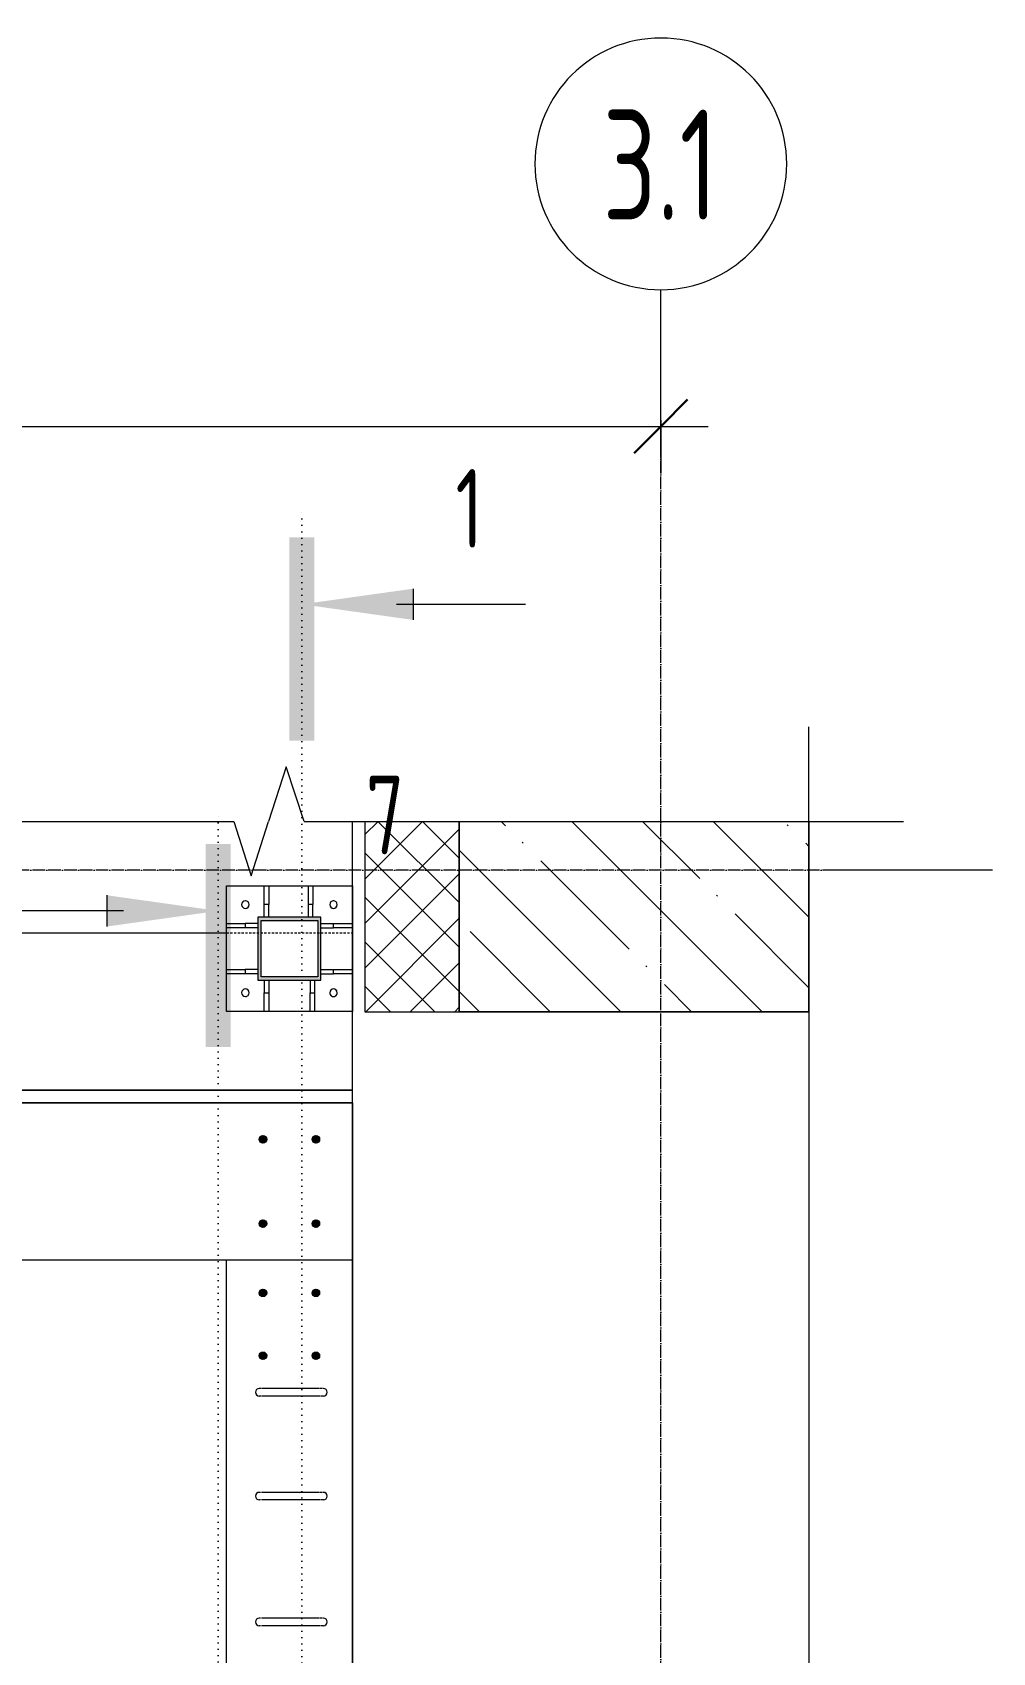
# Model space of a CAD drawing. Header units: millimetres. Extents: x 539 to 32806, y -1166 to 49726.
# Drawn here: x 5002 to 6527, y 47151 to 49726 of the extents above; entities that cross this region are included whole.
import ezdxf

# ---------------------------------------------------------------- set-up
doc = ezdxf.new("R2010")
doc.units = ezdxf.units.MM
for name, pattern in [('01 Штриховая _4 мм_', [6, 3.5, -2.5]), ('02 Штрихпунктирная _20 мм_', [25, 20, -2.5, 0, -2.5]), ('04 Пунктир 10мм', [10, 0, -10])]:
    doc.linetypes.add(name, pattern=pattern)
for name, color, linetype, lineweight in [('AA_Dim', 7, 'Continuous', 9), ('AA_Dim-50', 7, 'Continuous', 9), ('AA_Linii', 7, 'Continuous', 9), ('AA_Oformlenie', 7, 'Continuous', 9), ('AA_Razrez', 7, 'Continuous', 9), ('AA_Vinoska', 7, 'Continuous', 9), ('AF_Balki', 7, 'Continuous', 20), ('AF_Element', 7, 'Continuous', 20), ('AF_Element_Грунт', 253, 'Continuous', 20), ('AF_Stena', 7, '01 Штриховая _4 мм_', 20), ('AF_Stena_Опалубка', 253, 'Continuous', 20), ('KR_Armatura_Tonkie', 7, 'Continuous', 20), ('KR_Colonna_KG', 7, 'Continuous', 20), ('KR_Detal', 7, 'Continuous', 20), ('KR_Fundament', 7, 'Continuous', 20), ('Оси', 7, 'Continuous', 9)]:
    doc.layers.add(name, color=color, linetype=linetype, lineweight=lineweight)
doc.styles.add('ISOCPEUR', font='isocpeur.ttf', dxfattribs={"width": 0.7, "height": 175})
doc.styles.add('ISOCPEUR_1', font='isocpeur.ttf', dxfattribs={"width": 0.9, "height": 125})
doc.styles.add('ISOCPEUR_4', font='isocpeur.ttf', dxfattribs={"width": 0.7, "height": 125})
doc.dimstyles.new('00_Точн_3_знака__прозр__1', dxfattribs={"dimscale": 304.8, "dimtxt": 124.497647, "dimasz": 0.278871, "dimexe": 0.246063, "dimexo": 0.164042, "dimgap": 0.016404, "dimtad": 1, "dimdec": 3, "dimrnd": 0.001, "dimdsep": 46, "dimtxsty": 'ISOCPEUR_1', "dimblk1": 'OBLIQUE', "dimblk2": 'OBLIQUE', "dimsah": 1, "dimcen": 0.09, "dimdle": 0.246063, "dimazin": 0, "dimtfac": 1, "dimtdec": 4, "dimtix": 1, "dimtmove": 0, "dimatfit": 3, "dimfxl": 1, "dimtvp": 1, "dimtolj": 1, "dimtzin": 0, "dimlwd": 18, "dimlwe": 18, "dimarcsym": 2})

# ---------------------------------------------------------------- blocks, each defined once
blk = doc.blocks.new('243_Профиль гнутый сварной квадратный _НесКол_2ур_ - 100х5-3712451-Схема расположения стоек и пластин металлического навеса в осях Г_1-Е_1_2_1-3_1')
at = {"layer": 'KR_Colonna_KG', "linetype": '01 Штриховая _4 мм_'}
h = blk.add_hatch(color=256, dxfattribs=at)
h.paths.add_polyline_path([(33.1, -50), (50, -50), (50, 50), (-50, 50), (-50, -50), (-30.8, -50)])
h.paths.add_polyline_path([(-30.8, -45), (-45, -45), (-45, 45), (45, 45), (45, -45), (33.1, -45)])
at = {"layer": 'KR_Colonna_KG', "color": 14}
for p, q in [((-50, 50), (-50, -50)), ((50, 50), (-50, 50)), ((-45, -45), (-45, 45)), ((-45, 45), (45, 45)), ((45, 45), (45, -45)), ((50, -50), (50, 50)), ((-50, -50), (50, -50)), ((45, -45), (-45, -45))]:
    blk.add_line(p, q, dxfattribs=at)
blk = doc.blocks.new('354_Прокат поло__1_2_1-3_10')
at = {"layer": 'AF_Balki'}
for p, q in [((0, -100), (0, 100)), ((0, 100), (200, 100)), ((200, 100), (200, -100)), ((200, -100), (0, -100))]:
    blk.add_line(p, q, dxfattribs=at)
blk = doc.blocks.new('354_Прокат Лист _НесКаркас_РабПлоск_ - 354_Прокат Лист _НесКаркас_РабПлоск_-3897335-Схема расположения стоек и пластин металлического навеса в осях Г_1-Е_1_2_1-3_1')
at = {"layer": 'AF_Balki'}
for p, q in [((3690.1, 46305), (3690.1, 46312)), ((3690.1, 46312), (3710.1, 46312)), ((3690.1, 46305), (3710.1, 46305)), ((3710.1, 46312), (3740.1, 46312)), ((3710.1, 46305), (3710.1, 46312)), ((3740.1, 46305), (3710.1, 46305)), ((3740.1, 46312), (3740.1, 46305))]:
    blk.add_line(p, q, dxfattribs=at)
blk = doc.blocks.new('354_Анкер клиновой _СоедНесК_РабПлоск_ - M12x100_20-3884900-Схема расположения стоек и пластин металлического навеса в осях Г_1-Е_1_2_1-3_1')
at = {"layer": 'KR_Detal'}
for start, end in [(360, 180), (180, 360)]:
    blk.add_arc((0, 0), 6, start, end, dxfattribs=at)
blk = doc.blocks.new('354_Анкер клиновой _СоедНесК_РабПлоск_ - M12x100_20-3884965-Схема расположения стоек и пластин металлического навеса в осях Г_1-Е_1_2_1-3_1')
at = {"layer": 'KR_Detal'}
for start, end in [(0, 180), (180, 360)]:
    blk.add_arc((0, 0), 6, start, end, dxfattribs=at)
blk = doc.blocks.new('354_Анкер клиновой _СоедНесК_РабПлоск_ - M12x100_20-V2-Схема расположения стоек и пластин металлического навеса в осях Г_1-Е_1_2_1-3_1')
at = {"layer": 'KR_Detal'}
for start, end in [(360, 180), (180, 360)]:
    blk.add_arc((0, 0), 6, start, end, dxfattribs=at)
at = {"layer": 'KR_Detal', "color": 250, "linetype": '01 Штриховая _4 мм_', "lineweight": 9}
for start, end in [(147.0031, 152.9997), (87.0059, 93.0026), (27.0088, 33.0054), (207.0003, 212.9969), (250.9052, 255.7743), (326.9946, 332.9912)]:
    blk.add_arc((0, 0), 6, start, end, dxfattribs=at)
blk = doc.blocks.new('354_Анкер клиновой _СоедНесК_РабПлоск_ - M12x100_20-V3-Схема расположения стоек и пластин металлического навеса в осях Г_1-Е_1_2_1-3_1')
at = {"layer": 'KR_Detal'}
for start, end in [(0, 180), (180, 360)]:
    blk.add_arc((0, 0), 6, start, end, dxfattribs=at)
at = {"layer": 'KR_Detal', "color": 250, "linetype": '01 Штриховая _4 мм_', "lineweight": 9}
for start, end in [(164.2232, 166.3886), (147.0031, 152.9997), (104.2257, 109.0948), (27.0088, 33.0054), (207.0003, 212.9969), (266.9974, 272.9941), (284.2181, 286.3779), (326.9946, 332.9912)]:
    blk.add_arc((0, 0), 6, start, end, dxfattribs=at)
blk = doc.blocks.new('354_Анкер клиновой _СоедНесК_РабПлоск_ - M12x100_20-V4-Схема расположения стоек и пластин металлического навеса в осях Г_1-Е_1_2_1-3_1')
at = {"layer": 'KR_Detal'}
for start, end in [(360, 180), (180, 360)]:
    blk.add_arc((0, 0), 6, start, end, dxfattribs=at)
at = {"layer": 'KR_Detal', "color": 250, "linetype": '01 Штриховая _4 мм_', "lineweight": 9}
for start, end in [(147.0031, 152.9997), (147.0031, 152.9997), (87.0059, 93.0026), (87.0059, 93.0026), (27.0088, 33.0054), (27.0088, 33.0054), (207.0003, 212.9969), (207.0003, 212.9969), (250.9052, 255.7743), (250.9052, 255.7743), (326.9946, 332.9912), (326.9946, 332.9912)]:
    blk.add_arc((0, 0), 6, start, end, dxfattribs=at)
blk = doc.blocks.new('354_Анкер клиновой _СоедНесК_РабПлоск_ - M12x100_20-V5-Схема расположения стоек и пластин металлического навеса в осях Г_1-Е_1_2_1-3_1')
at = {"layer": 'KR_Detal'}
for start, end in [(0, 180), (180, 360)]:
    blk.add_arc((0, 0), 6, start, end, dxfattribs=at)
at = {"layer": 'KR_Detal', "color": 250, "linetype": '01 Штриховая _4 мм_', "lineweight": 9}
for start, end in [(164.2232, 166.3886), (164.2232, 166.3886), (147.0031, 152.9997), (147.0031, 152.9997), (104.2257, 109.0948), (104.2257, 109.0948), (27.0088, 33.0054), (27.0088, 33.0054), (207.0003, 212.9969), (207.0003, 212.9969), (266.9974, 272.9941), (266.9974, 272.9941), (284.2181, 286.3779), (284.2181, 286.3779), (326.9946, 332.9912), (326.9946, 332.9912)]:
    blk.add_arc((0, 0), 6, start, end, dxfattribs=at)
blk = doc.blocks.new('Школа429_0_КР_РД_ВходнаяГруппа3_rvt-1-Схема расположения стоек и пластин металлического навеса в осях Г_1-Е_1_2_1-3_1')
at = {"layer": 'AF_Stena'}
blk.add_line((5310.1, 48295), (5510.1, 48295), dxfattribs=at)
blk.add_line((5310.1, 48295), (5510.1, 48295), dxfattribs=at)
at = {"layer": 'AF_Stena_Опалубка', "color": 152}
for p, q in [((3740.1, 48295), (5310.1, 48295)), ((5510.1, 48045), (5510.1, 48295)), ((5510.1, 48045), (3740.1, 48045))]:
    blk.add_line(p, q, dxfattribs=at)
at = {"layer": 'KR_Fundament', "color": 34}
for p, q in [((5510.1, 48045), (5510.1, 48472.3)), ((3760.1, 48045), (5510.1, 48045))]:
    blk.add_line(p, q, dxfattribs=at)
at = {"layer": 'AF_Balki', "color": 250, "linetype": '01 Штриховая _4 мм_', "lineweight": 9}
for name, p, rotation in [('354_Прокат поло__1_2_1-3_10', (5510.1, 48270), 180), ('354_Прокат Лист _НесКаркас_РабПлоск_ - 354_Прокат Лист _НесКаркас_РабПлоск_-3897335-Схема расположения стоек и пластин металлического навеса в осях Г_1-Е_1_2_1-3_1', (51682.1, 44629.9), 90), ('354_Прокат Лист _НесКаркас_РабПлоск_ - 354_Прокат Лист _НесКаркас_РабПлоск_-3897335-Схема расположения стоек и пластин металлического навеса в осях Г_1-Е_1_2_1-3_1', (51752.1, 44629.9), 90), ('354_Прокат Лист _НесКаркас_РабПлоск_ - 354_Прокат Лист _НесКаркас_РабПлоск_-3897335-Схема расположения стоек и пластин металлического навеса в осях Г_1-Е_1_2_1-3_1', (9050.1, 94615), 180), ('354_Прокат Лист _НесКаркас_РабПлоск_ - 354_Прокат Лист _НесКаркас_РабПлоск_-3897335-Схема расположения стоек и пластин металлического навеса в осях Г_1-Е_1_2_1-3_1', (9050.1, 94542), 180), ('354_Прокат Лист _НесКаркас_РабПлоск_ - 354_Прокат Лист _НесКаркас_РабПлоск_-3897335-Схема расположения стоек и пластин металлического навеса в осях Г_1-Е_1_2_1-3_1', (-40934.9, 51910.1), 270), ('354_Прокат Лист _НесКаркас_РабПлоск_ - 354_Прокат Лист _НесКаркас_РабПлоск_-3897335-Схема расположения стоек и пластин металлического навеса в осях Г_1-Е_1_2_1-3_1', (-40861.9, 51910.1), 270)]:
    blk.add_blockref(name, p, dxfattribs=dict(at, rotation=rotation))
for p in [(1770, 1998), (1770, 1925)]:
    blk.add_blockref('354_Прокат Лист _НесКаркас_РабПлоск_ - 354_Прокат Лист _НесКаркас_РабПлоск_-3897335-Схема расположения стоек и пластин металлического навеса в осях Г_1-Е_1_2_1-3_1', p, dxfattribs=at)
at = {"layer": 'KR_Colonna_KG', "color": 250, "linetype": '01 Штриховая _4 мм_', "lineweight": 9}
blk.add_blockref('243_Профиль гнутый сварной квадратный _НесКол_2ур_ - 100х5-3712451-Схема расположения стоек и пластин металлического навеса в осях Г_1-Е_1_2_1-3_1', (5410.1, 48270), dxfattribs=at)
at = {"layer": 'KR_Detal', "color": 250, "linetype": '01 Штриховая _4 мм_', "lineweight": 9}
for name, p in [('354_Анкер клиновой _СоедНесК_РабПлоск_ - M12x100_20-3884900-Схема расположения стоек и пластин металлического навеса в осях Г_1-Е_1_2_1-3_1', (5340.1, 48340)), ('354_Анкер клиновой _СоедНесК_РабПлоск_ - M12x100_20-V2-Схема расположения стоек и пластин металлического навеса в осях Г_1-Е_1_2_1-3_1', (5340.1, 48340)), ('354_Анкер клиновой _СоедНесК_РабПлоск_ - M12x100_20-V4-Схема расположения стоек и пластин металлического навеса в осях Г_1-Е_1_2_1-3_1', (5340.1, 48340)), ('354_Анкер клиновой _СоедНесК_РабПлоск_ - M12x100_20-3884965-Схема расположения стоек и пластин металлического навеса в осях Г_1-Е_1_2_1-3_1', (5340.1, 48200)), ('354_Анкер клиновой _СоедНесК_РабПлоск_ - M12x100_20-V5-Схема расположения стоек и пластин металлического навеса в осях Г_1-Е_1_2_1-3_1', (5340.1, 48200))]:
    blk.add_blockref(name, p, dxfattribs=at)
at = {"layer": 'KR_Detal', "color": 250, "linetype": '01 Штриховая _4 мм_', "lineweight": 9, "rotation": 180}
for name, p in [('354_Анкер клиновой _СоедНесК_РабПлоск_ - M12x100_20-3884965-Схема расположения стоек и пластин металлического навеса в осях Г_1-Е_1_2_1-3_1', (5480.1, 48340)), ('354_Анкер клиновой _СоедНесК_РабПлоск_ - M12x100_20-V3-Схема расположения стоек и пластин металлического навеса в осях Г_1-Е_1_2_1-3_1', (5480.1, 48340)), ('354_Анкер клиновой _СоедНесК_РабПлоск_ - M12x100_20-V5-Схема расположения стоек и пластин металлического навеса в осях Г_1-Е_1_2_1-3_1', (5480.1, 48340)), ('354_Анкер клиновой _СоедНесК_РабПлоск_ - M12x100_20-3884900-Схема расположения стоек и пластин металлического навеса в осях Г_1-Е_1_2_1-3_1', (5480.1, 48200)), ('354_Анкер клиновой _СоедНесК_РабПлоск_ - M12x100_20-V4-Схема расположения стоек и пластин металлического навеса в осях Г_1-Е_1_2_1-3_1', (5480.1, 48200))]:
    blk.add_blockref(name, p, dxfattribs=at)
blk = doc.blocks.new('грунт2 - грунт1-3847967-Схема расположения стоек и пластин металлического навеса в осях Г_1-Е_1_2_1-3_1')
at = {"layer": 'AF_Element'}
blk.add_line((5510.1, 43315), (5510.1, 48125), dxfattribs=at)
blk = doc.blocks.new('011_Прямоугольник обрыва _ЭлУзла_ - 011_Прямоугольник обрыва _ЭлУзла_-3732710-Схема расположения стоек и пластин металлического навеса в осях Г_1-Е_1_2_1-3_1')
at = {"layer": 'AA_Oformlenie'}
for p, q in [((914.6, 0), (2519.8, 0)), ((2631.1, 0), (3433.1, 0)), ((3433.1, 0), (3433.1, -1769.8))]:
    blk.add_line(p, q, dxfattribs=at)
blk = doc.blocks.new('Ось сетки - d_4мм-2765513-Схема расположения стоек и пластин металлического навеса в осях Г_1-Е_1_2_1-3_1')
at = {"layer": 'Оси'}
for start, end in [(360, 180), (360, 180), (180, 360), (180, 360)]:
    blk.add_arc((0, 0), 4, start, end, dxfattribs=at)
blk = doc.blocks.new('DIMBLOCK3-Схема расположения стоек и пластин металлического навеса в осях Г_1-Е_1_2_1-3_1')
at = {"layer": 'AA_Dim-50', "lineweight": 30}
for p, q in [((3000.1, 49100), (3042.6, 49142.5)), ((6000.1, 49100), (6042.6, 49142.5)), ((3000.1, 49100), (2957.6, 49057.5)), ((6000.1, 49100), (5957.6, 49057.5))]:
    blk.add_line(p, q, dxfattribs=at)
at = {"layer": 'AA_Dim-50', "lineweight": 18}
for p, q in [((3000.1, 49110.1), (3000.1, 49025)), ((3000.1, 49100), (3000.1, 49110.1)), ((6000.1, 49110.1), (6000.1, 49025)), ((6000.1, 49100), (6000.1, 49110.1)), ((2925.1, 49100), (6075.1, 49100))]:
    blk.add_line(p, q, dxfattribs=at)
at = {"layer": 'AA_Dim-50', "color": 0, "lineweight": 18, "insert": (4342, 49268.3), "char_height": 125, "width": 379.239, "attachment_point": 1, "line_spacing_factor": 1.149209, "style": 'ISOCPEUR_1'}
blk.add_mtext('3000', dxfattribs=at)
blk = doc.blocks.new('_Oblique')
at = {"color": 0, "linetype": 'ByBlock', "lineweight": -2}
blk.add_line((-0.5, -0.5), (0.5, 0.5), dxfattribs=at)
blk = doc.blocks.new('Разрез - Номер узла_ сзади-394133-Схема расположения стоек и пластин металлического навеса в осях Г_1-Е_1_2_1-3_1')
at = {"layer": 'AA_Razrez'}
for points in [[(7.329, 0.404), (7.329, -0.394), (0.873, -0.394), (0.873, 0.404)], [(3.497, -3.533), (2.503, -3.533), (3, 0)]]:
    blk.add_hatch(color=256, dxfattribs=at).paths.add_polyline_path(points)
for p, q in [((3, -3), (3, -7.096)), ((2.503, -3.533), (3.497, -3.533))]:
    blk.add_line(p, q, dxfattribs=at)

msp = doc.modelspace()

# ---------------------------------------------------------------- hatches: boundary and pattern name
at = {"layer": 'AA_Oformlenie'}
h = msp.add_hatch(dxfattribs=at)
h.set_pattern_fill('FP_1', color=250, style=0, pattern_type=2)
h.set_pattern_definition([(45, (0, 0), (-35.35534, 35.35534), []), (135, (0, 0), (-35.35534, -35.35534), [])])
h.paths.add_polyline_path([(5529.8792, 41167.8759), (5679.8788, 41167.8759), (5679.8788, 42511.6354), (5529.8792, 42511.6354), (5529.8792, 42004.2248)])
h.paths.add_polyline_path([(5589.3663, 44275), (5679.8788, 44275), (5679.8788, 46469.7099), (5529.8792, 46469.7099), (5529.8792, 44275)])
h.paths.add_polyline_path([(5529.8789, 48169.7099), (5679.8788, 48169.71), (5679.8789, 48472.299), (5529.8789, 48472.299), (5529.8789, 48229.9246)])
h = msp.add_hatch(dxfattribs=at)
h.set_pattern_fill('FP_2', color=250, style=0, pattern_type=2)
h.set_pattern_definition([(135, (0, 0), (-112.2532, -112.2532), []), (135, (112.25, 0), (-112.2532, -112.2532), [198.438, -39.688, 1.676, -38.011])])
h.paths.add_polyline_path([(5679.8788, 41167.8759), (6235.2423, 41167.8759), (6235.2423, 42511.6354), (5679.8788, 42511.6354), (5679.8788, 41723.2394)])
h.paths.add_polyline_path([(6235.2423, 44275), (6235.2423, 46469.7099), (5679.8788, 46469.7099), (5679.8788, 44275)])
h.paths.add_polyline_path([(6235.2423, 48169.71), (6235.2423, 48472.299), (5679.8788, 48472.299), (5679.8788, 48169.71), (5932.6533, 48169.71)])
at = {"layer": 'KR_Armatura_Tonkie'}
h = msp.add_hatch(color=256, dxfattribs=at)
edge = h.paths.add_edge_path()
edge.add_arc((5368.0616, 47966.9997), 6, 0, 360)
for points in [[(5368.0616, 47960.9997), (5374.0616, 47966.9997), (5368.0616, 47972.9997), (5362.0616, 47966.9997)], [(5452.0616, 47960.9997), (5458.0616, 47966.9997), (5452.0616, 47972.9997), (5446.0616, 47966.9997)], [(5368.0616, 47826.9997), (5374.0616, 47832.9997), (5368.0616, 47838.9997), (5362.0616, 47832.9997)], [(5452.0616, 47826.9997), (5458.0616, 47832.9997), (5452.0616, 47838.9997), (5446.0616, 47832.9997)], [(5368.0616, 47717), (5374.0616, 47723), (5368.0616, 47729), (5362.0616, 47723)], [(5452.0616, 47717), (5458.0616, 47723), (5452.0616, 47729), (5446.0616, 47723)], [(5368.0616, 47617), (5374.0616, 47623), (5368.0616, 47629), (5362.0616, 47623)], [(5452.0616, 47617), (5458.0616, 47623), (5452.0616, 47629), (5446.0616, 47623)]]:
    msp.add_hatch(color=256, dxfattribs=at).paths.add_polyline_path(points)
h = msp.add_hatch(color=256, dxfattribs=at)
edge = h.paths.add_edge_path()
edge.add_arc((5452.0616, 47966.9997), 6, 0, 360)
h = msp.add_hatch(color=256, dxfattribs=at)
edge = h.paths.add_edge_path()
edge.add_arc((5368.0616, 47832.9997), 6, 0, 360)
h = msp.add_hatch(color=256, dxfattribs=at)
edge = h.paths.add_edge_path()
edge.add_arc((5452.0616, 47832.9997), 6, 0, 360)
h = msp.add_hatch(color=256, dxfattribs=at)
edge = h.paths.add_edge_path()
edge.add_arc((5368.0616, 47723), 6, 0, 360)
h = msp.add_hatch(color=256, dxfattribs=at)
edge = h.paths.add_edge_path()
edge.add_arc((5452.0616, 47723), 6, 0, 360)
h = msp.add_hatch(color=256, dxfattribs=at)
edge = h.paths.add_edge_path()
edge.add_arc((5368.0616, 47623), 6, 0, 360)
h = msp.add_hatch(color=256, dxfattribs=at)
edge = h.paths.add_edge_path()
edge.add_arc((5452.0616, 47623), 6, 0, 360)

# ---------------------------------------------------------------- linework, layer by layer
at = {"layer": 'AA_Linii'}
for p, q in [((5529.8789, 48472.299), (5529.8789, 48169.7099)), ((5529.8789, 48472.299), (5529.8789, 48169.7099)), ((5679.8788, 48472.299), (5679.8788, 48169.71)), ((5679.8789, 48169.7099), (5679.8789, 48472.299)), ((5679.8789, 48169.7099), (5679.8789, 48472.299)), ((6235.2423, 48169.71), (6235.2423, 48472.299)), ((5529.8789, 48169.7099), (5679.8789, 48169.7099)), ((5529.8789, 48169.7099), (5679.8789, 48169.7099)), ((5679.8788, 48169.71), (6235.2423, 48169.71)), ((6235.2423, 48169.71), (5679.8788, 48169.71))]:
    msp.add_line(p, q, dxfattribs=at)
at = {"layer": 'AA_Razrez', "linetype": '04 Пунктир 10мм'}
for p, q in [((5430.0206, 40317.3796), (5430.0206, 48967.2453)), ((5296.7031, 38864.6066), (5296.7031, 48480.0291))]:
    msp.add_line(p, q, dxfattribs=at)
at = {"layer": 'AA_Vinoska'}
for p, q in [((6235.2423, 48472.299), (6235.2423, 48622.299)), ((5405.1215, 48558.9491), (5376.9671, 48472.299)), ((5433.2758, 48472.299), (5405.1215, 48558.9491)), ((5321.9671, 48472.299), (5349.4671, 48385.6965)), ((5349.4671, 48385.6965), (5376.9671, 48472.299)), ((6235.2423, 48472.299), (6385.2423, 48472.299))]:
    msp.add_line(p, q, dxfattribs=at)
at = {"layer": 'AF_Stena_Опалубка'}
for p, q in [((3760.0619, 48024.9997), (5510.0616, 48024.9997)), ((5510.0616, 48024.9997), (5510.0616, 47774.9997)), ((5510.0616, 47774.9997), (3760.0619, 47774.9997)), ((5310.0616, 46145), (5310.0616, 47774.9997)), ((5510.0616, 47774.9997), (5310.0616, 47774.9997)), ((5510.0616, 47774.9997), (5510.0616, 46145))]:
    msp.add_line(p, q, dxfattribs=at)
at = {"layer": 'KR_Armatura_Tonkie'}
for p, q in [((5368.0616, 47972.9997), (5362.0616, 47966.9997)), ((5374.0616, 47966.9997), (5368.0616, 47972.9997)), ((5452.0616, 47972.9997), (5446.0616, 47966.9997)), ((5458.0616, 47966.9997), (5452.0616, 47972.9997)), ((5362.0616, 47966.9997), (5368.0616, 47960.9997)), ((5368.0616, 47960.9997), (5374.0616, 47966.9997)), ((5446.0616, 47966.9997), (5452.0616, 47960.9997)), ((5452.0616, 47960.9997), (5458.0616, 47966.9997)), ((5368.0616, 47838.9997), (5362.0616, 47832.9997)), ((5374.0616, 47832.9997), (5368.0616, 47838.9997)), ((5452.0616, 47838.9997), (5446.0616, 47832.9997)), ((5458.0616, 47832.9997), (5452.0616, 47838.9997)), ((5362.0616, 47832.9997), (5368.0616, 47826.9997)), ((5368.0616, 47826.9997), (5374.0616, 47832.9997)), ((5446.0616, 47832.9997), (5452.0616, 47826.9997)), ((5452.0616, 47826.9997), (5458.0616, 47832.9997)), ((5368.0616, 47729), (5362.0616, 47723)), ((5362.0616, 47723), (5368.0616, 47717)), ((5374.0616, 47723), (5368.0616, 47729)), ((5368.0616, 47717), (5374.0616, 47723)), ((5452.0616, 47729), (5446.0616, 47723)), ((5446.0616, 47723), (5452.0616, 47717)), ((5458.0616, 47723), (5452.0616, 47729)), ((5452.0616, 47717), (5458.0616, 47723)), ((5368.0616, 47629), (5362.0616, 47623)), ((5362.0616, 47623), (5368.0616, 47617)), ((5374.0616, 47623), (5368.0616, 47629)), ((5368.0616, 47617), (5374.0616, 47623)), ((5452.0616, 47629), (5446.0616, 47623)), ((5446.0616, 47623), (5452.0616, 47617)), ((5458.0616, 47623), (5452.0616, 47629)), ((5452.0616, 47617), (5458.0616, 47623)), ((5364.8994, 47571), (5362.1471, 47571)), ((5364.8994, 47559), (5362.1471, 47559)), ((5366.9351, 47571), (5365.8075, 47571)), ((5366.9351, 47559), (5365.8075, 47559)), ((5398.1471, 47571), (5366.9702, 47571)), ((5398.1471, 47559), (5366.9702, 47559)), ((5428.0616, 47571), (5398.1471, 47571)), ((5428.0616, 47559), (5398.1471, 47559)), ((5453.5175, 47571), (5428.0616, 47571)), ((5446.0616, 47559), (5428.0616, 47559)), ((5457.9945, 47571), (5441.8382, 47571)), ((5457.9945, 47559), (5446.8301, 47559)), ((5459.2385, 47559), (5458.3407, 47559)), ((5462.8349, 47571), (5459.0925, 47571)), ((5464.0616, 47559), (5460.2414, 47559)), ((5464.0616, 47571), (5463.8168, 47571)), ((5364.3756, 47406), (5362.1471, 47406)), ((5366.9351, 47406), (5365.4402, 47406)), ((5398.1471, 47406), (5366.9702, 47406)), ((5428.0616, 47406), (5398.1471, 47406)), ((5453.5175, 47406), (5428.0616, 47406)), ((5457.9945, 47406), (5441.8382, 47406)), ((5462.8349, 47406), (5459.0925, 47406)), ((5464.0616, 47406), (5463.8168, 47406)), ((5364.3756, 47394), (5362.1471, 47394)), ((5366.9351, 47394), (5365.4402, 47394)), ((5398.1471, 47394), (5366.9702, 47394)), ((5428.0616, 47394), (5398.1471, 47394)), ((5446.0616, 47394), (5428.0616, 47394)), ((5457.9945, 47394), (5446.8301, 47394)), ((5459.2385, 47394), (5458.3407, 47394)), ((5464.0616, 47394), (5460.2414, 47394)), ((5364.3756, 47206), (5362.1471, 47206)), ((5366.9351, 47206), (5365.4402, 47206)), ((5398.1471, 47206), (5366.9702, 47206)), ((5428.0616, 47206), (5398.1471, 47206)), ((5453.5175, 47206), (5428.0616, 47206)), ((5457.9945, 47206), (5441.8382, 47206)), ((5462.8349, 47206), (5459.0925, 47206)), ((5464.0616, 47206), (5463.8168, 47206)), ((5364.3756, 47194), (5362.1471, 47194)), ((5366.9351, 47194), (5365.4402, 47194)), ((5398.1471, 47194), (5366.9702, 47194)), ((5428.0616, 47194), (5398.1471, 47194)), ((5446.0616, 47194), (5428.0616, 47194)), ((5457.9945, 47194), (5446.8301, 47194)), ((5459.2385, 47194), (5458.3407, 47194)), ((5464.0616, 47194), (5460.2414, 47194))]:
    msp.add_line(p, q, dxfattribs=at)
for centre in [(5368.0616, 47966.9997), (5452.0616, 47966.9997), (5368.0616, 47832.9997), (5452.0616, 47832.9997), (5368.0616, 47723), (5452.0616, 47723), (5368.0616, 47623), (5452.0616, 47623)]:
    msp.add_circle(centre, 6, dxfattribs=at)
for centre, start, end in [((5362.1471, 47565), 90, 270), ((5464.0616, 47565), 270, 90), ((5464.0616, 47565), 270, 90), ((5362.1471, 47400), 90, 270), ((5464.0616, 47400), 270, 90), ((5464.0616, 47400), 270, 90), ((5362.1471, 47200), 90, 270), ((5464.0616, 47200), 270, 90), ((5464.0616, 47200), 270, 90)]:
    msp.add_arc(centre, 6, start, end, dxfattribs=at)
at = {"layer": 'KR_Fundament'}
for p, q in [((5510.0616, 48024.9997), (3760.0619, 48024.9997)), ((5510.0616, 41365.0004), (5510.0616, 48024.9997))]:
    msp.add_line(p, q, dxfattribs=at)
at = {"layer": 'Оси'}
for p, q in [((6000.0616, 49067.1614), (6000.0616, 49317.1614)), ((6526.9872, 48395), (6276.9872, 48395))]:
    msp.add_line(p, q, dxfattribs=at)
at = {"layer": 'Оси', "linetype": '02 Штрихпунктирная _20 мм_'}
for p, q in [((6000.0616, 41144.0677), (6000.0616, 49067.1614)), ((6276.9872, 48395), (2193.8386, 48395))]:
    msp.add_line(p, q, dxfattribs=at)

# ---------------------------------------------------------------- block references
at = {"lineweight": 5}
msp.add_blockref('Школа429_0_КР_РД_ВходнаяГруппа3_rvt-1-Схема расположения стоек и пластин металлического навеса в осях Г_1-Е_1_2_1-3_1', (0, 0), dxfattribs=at)
at = {"layer": 'AA_Oformlenie'}
msp.add_blockref('011_Прямоугольник обрыва _ЭлУзла_ - 011_Прямоугольник обрыва _ЭлУзла_-3732710-Схема расположения стоек и пластин металлического навеса в осях Г_1-Е_1_2_1-3_1', (2802.1415, 48472.299), dxfattribs=at)
at = {"layer": 'AA_Razrez', "extrusion": (0, 0, -1), "xscale": 49.99999999999998, "yscale": 49.99999999999998, "zscale": 49.99999999999998, "rotation": 270.0000000000002}
msp.add_blockref('Разрез - Номер узла_ сзади-394133-Схема расположения стоек и пластин металлического навеса в осях Г_1-Е_1_2_1-3_1', (-5430.0206, 48967.2453), dxfattribs=at)
at = {"layer": 'AA_Razrez', "xscale": 49.99999999999998, "yscale": 49.99999999999998, "zscale": 49.99999999999998, "rotation": 269.9999999999998}
msp.add_blockref('Разрез - Номер узла_ сзади-394133-Схема расположения стоек и пластин металлического навеса в осях Г_1-Е_1_2_1-3_1', (5296.7031, 48480.0291), dxfattribs=at)
at = {"layer": 'AF_Element_Грунт'}
msp.add_blockref('грунт2 - грунт1-3847967-Схема расположения стоек и пластин металлического навеса в осях Г_1-Е_1_2_1-3_1', (0, 0), dxfattribs=at)
at = {"layer": 'Оси', "xscale": 49.99999999999998, "yscale": 49.99999999999998, "zscale": 49.99999999999998}
msp.add_blockref('Ось сетки - d_4мм-2765513-Схема расположения стоек и пластин металлического навеса в осях Г_1-Е_1_2_1-3_1', (6000.0616, 49517.1614), dxfattribs=at)

# ---------------------------------------------------------------- texts
at = {"layer": 'AA_Razrez', "char_height": 125, "attachment_point": 1, "style": 'ISOCPEUR_4'}
for s, insert, width in [('\\fISOCPEUR|b0|i0|c204|p34|;\\W.7;1', (5673.8271, 49032.1686), 53.312219), ('\\fISOCPEUR|b0|i0|c204|p34|;\\W.7;7', (5531.4096, 48544.9524), 75.759469)]:
    msp.add_mtext(s, dxfattribs=dict(at, insert=insert, width=width))
at = {"layer": 'Оси', "insert": (5907.4213, 49603.3343), "char_height": 175, "width": 224.4725, "attachment_point": 1, "style": 'ISOCPEUR'}
msp.add_mtext('3.1', dxfattribs=at)

# ---------------------------------------------------------------- dimensions: what is measured, and where the dimension line sits
at = {"layer": 'AA_Dim', "lineweight": 18}
dim = msp.add_linear_dim(base=(6000.0616, 49099.9938), p1=(3000.0616, 49160.0979), p2=(6000.0616, 49160.0979), dimstyle='00_Точн_3_знака__прозр__1', override={"dimpost": '<>', "dimfxl": 3000}, dxfattribs=at)
dim.commit()
dim.dimension.update_dxf_attribs({"geometry": 'DIMBLOCK3-Схема расположения стоек и пластин металлического навеса в осях Г_1-Е_1_2_1-3_1', "text_midpoint": (4500.0616, 49167.4938)})

doc.saveas('drawing.dxf')
